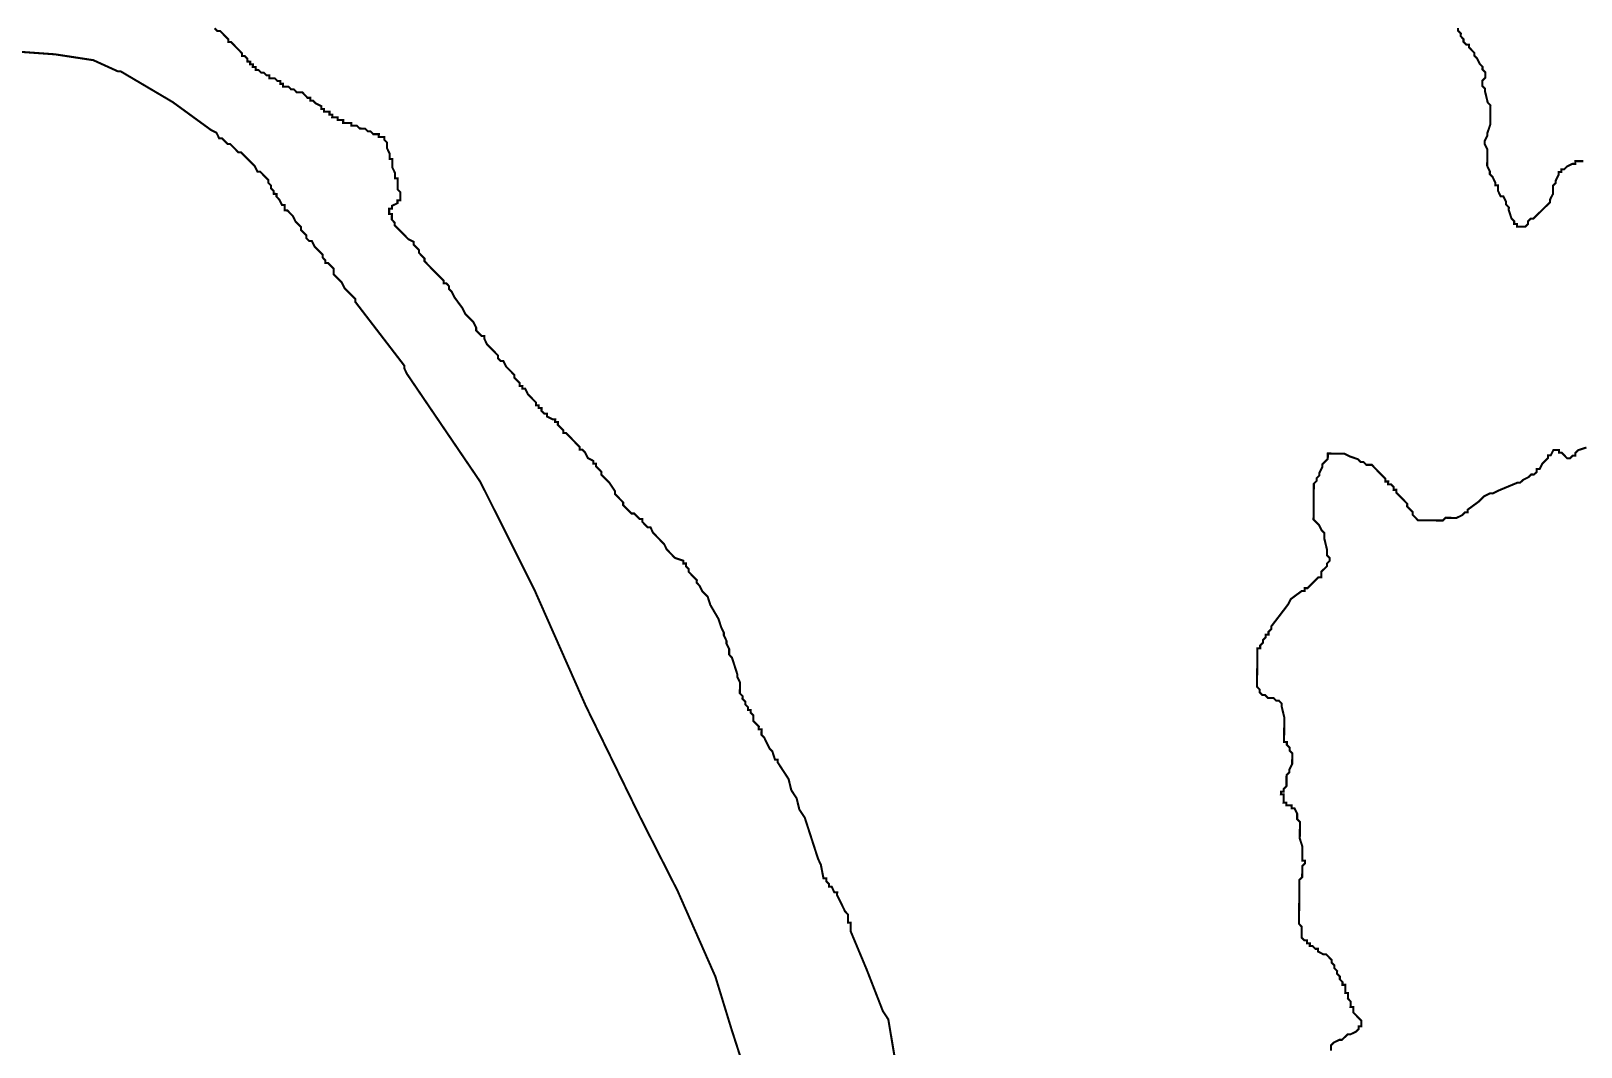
# Model space of a CAD drawing. Header units: metres. Extents: x 290190 to 339802, y 1811045 to 1991312.
# Drawn here: x 316270 to 318539, y 1881566 to 1883053 of the extents above; entities that cross this region are included whole.
import ezdxf

# ---------------------------------------------------------------- set-up
doc = ezdxf.new("R2010")
doc.units = ezdxf.units.M
doc.header["$MEASUREMENT"] = 0
doc.layers.add('HAZARDS LINE', color=1, linetype='Continuous')

msp = doc.modelspace()

# ---------------------------------------------------------------- linework, layer by layer
at = {"layer": 'HAZARDS LINE', "lineweight": 18}
for points in [[(316538.8, 1883056.9, 3.02, 3.02, 0), (316542.8, 1883052.9, 3.02, 3.02, 0), (316546.9, 1883052.8, 3.02, 3.02, 0), (316554.9, 1883044.7, 3.02, 3.02, 0), (316558.8, 1883040.6, 3.02, 3.02, 0), (316558.8, 1883036.6, 3.02, 3.02, 0), (316562.8, 1883036.6, 3.02, 3.02, 0), (316566.8, 1883032.5, 3.02, 3.02, 0), (316574.8, 1883024.4, 3.02, 3.02, 0), (316578.8, 1883020.3, 3.02, 3.02, 0), (316578.8, 1883016.3, 3.02, 3.02, 0), (316582.8, 1883016.3, 3.02, 3.02, 0), (316586.8, 1883012.2, 3.02, 3.02, 0), (316586.8, 1883008.2, 3.02, 3.02, 0), (316590.8, 1883008.1, 3.02, 3.02, 0), (316590.8, 1883004.1, 3.02, 3.02, 0), (316594.8, 1883004.1, 3.02, 3.02, 0), (316594.7, 1883000, 3.02, 3.02, 0), (316598.8, 1883000, 3.02, 3.02, 0), (316598.7, 1882996, 3.02, 3.02, 0), (316602.8, 1882995.9, 3.02, 3.02, 0), (316606.8, 1882991.9, 3.02, 3.02, 0), (316610.8, 1882991.8, 3.02, 3.02, 0), (316614.8, 1882987.8, 3.02, 3.02, 0), (316618.8, 1882987.8, 3.02, 3.02, 0), (316618.8, 1882983.7, 3.02, 3.02, 0), (316626.8, 1882983.7, 3.02, 3.02, 0), (316630.8, 1882979.6, 3.02, 3.02, 0), (316634.8, 1882979.6, 3.02, 3.02, 0), (316634.8, 1882975.5, 3.02, 3.02, 0), (316638.8, 1882975.5, 3.02, 3.02, 0), (316638.8, 1882971.5, 3.02, 3.02, 0), (316646.9, 1882971.4, 3.02, 3.02, 0), (316650.9, 1882967.3, 3.02, 3.02, 0), (316654.9, 1882967.3, 3.02, 3.02, 0), (316658.9, 1882963.2, 3.02, 3.02, 0), (316666.9, 1882963.2, 3.02, 3.02, 0), (316674.9, 1882955, 3.02, 3.02, 0), (316678.9, 1882955, 3.02, 3.02, 0), (316678.9, 1882951, 3.02, 3.02, 0), (316682.9, 1882950.9, 3.02, 3.02, 0), (316686.9, 1882946.9, 3.02, 3.02, 0), (316694.9, 1882942.8, 3.02, 3.02, 0), (316694.9, 1882938.7, 3.02, 3.02, 0), (316698.9, 1882938.7, 3.02, 3.02, 0), (316698.9, 1882934.7, 3.02, 3.02, 0), (316707, 1882934.6, 3.02, 3.02, 0), (316706.9, 1882930.6, 3.02, 3.02, 0), (316711, 1882930.5, 3.02, 3.02, 0), (316710.9, 1882926.5, 3.02, 3.02, 0), (316719, 1882926.5, 3.02, 3.02, 0), (316718.9, 1882922.4, 3.02, 3.02, 0), (316727, 1882922.4, 3.02, 3.02, 0), (316727, 1882918.3, 3.02, 3.02, 0), (316739, 1882918.2, 3.02, 3.02, 0), (316739, 1882914.2, 3.02, 3.02, 0), (316747.1, 1882914.1, 3.02, 3.02, 0), (316751.1, 1882910.1, 3.02, 3.02, 0), (316759.1, 1882910, 3.02, 3.02, 0), (316763.1, 1882905.9, 3.02, 3.02, 0), (316767.1, 1882905.9, 3.02, 3.02, 0), (316771.1, 1882901.8, 3.02, 3.02, 0), (316779.2, 1882901.8, 3.02, 3.02, 0), (316779.1, 1882897.7, 3.02, 3.02, 0), (316787.2, 1882897.7, 3.02, 3.02, 0), (316787.2, 1882893.6, 3.02, 3.02, 0), (316791.2, 1882889.6, 3.02, 3.02, 0), (316791.1, 1882881.5, 3.02, 3.02, 0), (316795, 1882873.4, 3.02, 3.02, 0), (316795, 1882865.4, 3.02, 3.02, 0), (316799, 1882865.3, 3.02, 3.02, 0), (316798.9, 1882853.2, 3.02, 3.02, 0), (316802.9, 1882845.1, 3.02, 3.02, 0), (316802.8, 1882837.1, 3.02, 3.02, 0), (316806.8, 1882837.1, 3.02, 3.02, 0), (316806.7, 1882820.9, 3.02, 3.02, 0), (316810.7, 1882816.9, 3.02, 3.02, 0), (316810.6, 1882804.8, 3.02, 3.02, 0), (316806.5, 1882804.8, 3.02, 3.02, 0), (316806.5, 1882800.8, 3.02, 3.02, 0), (316798.4, 1882796.8, 3.02, 3.02, 0), (316798.4, 1882792.8, 3.02, 3.02, 0), (316794.3, 1882792.9, 3.02, 3.02, 0), (316794.3, 1882784.8, 3.02, 3.02, 0), (316798.3, 1882784.8, 3.02, 3.02, 0), (316798.2, 1882776.7, 3.02, 3.02, 0), (316802.2, 1882772.6, 3.02, 3.02, 0), (316802.2, 1882768.6, 3.02, 3.02, 0), (316806.2, 1882764.5, 3.02, 3.02, 0), (316818.2, 1882752.4, 3.02, 3.02, 0), (316822.2, 1882748.3, 3.02, 3.02, 0), (316830.2, 1882744.2, 3.02, 3.02, 0), (316830.1, 1882740.2, 3.02, 3.02, 0), (316834.1, 1882736.1, 3.02, 3.02, 0), (316838.1, 1882732, 3.02, 3.02, 0), (316838.1, 1882728, 3.02, 3.02, 0), (316846.1, 1882719.9, 3.02, 3.02, 0), (316846, 1882715.9, 3.02, 3.02, 0), (316850, 1882711.8, 3.02, 3.02, 0), (316854, 1882707.7, 3.02, 3.02, 0), (316862, 1882699.6, 3.02, 3.02, 0), (316866, 1882695.5, 3.02, 3.02, 0), (316874, 1882687.4, 3.02, 3.02, 0), (316874, 1882683.4, 3.02, 3.02, 0), (316878, 1882683.4, 3.02, 3.02, 0), (316882, 1882679.3, 3.02, 3.02, 0), (316881.9, 1882675.3, 3.02, 3.02, 0), (316885.9, 1882671.2, 3.02, 3.02, 0), (316889.9, 1882663.1, 3.02, 3.02, 0), (316901.8, 1882646.9, 3.02, 3.02, 0), (316905.8, 1882638.8, 3.02, 3.02, 0), (316909.8, 1882634.7, 3.02, 3.02, 0), (316917.8, 1882626.6, 3.02, 3.02, 0), (316921.7, 1882618.5, 3.02, 3.02, 0), (316921.7, 1882614.5, 3.02, 3.02, 0), (316929.7, 1882606.4, 3.02, 3.02, 0), (316933.7, 1882606.3, 3.02, 3.02, 0), (316933.7, 1882602.3, 3.02, 3.02, 0), (316937.6, 1882594.2, 3.02, 3.02, 0), (316945.6, 1882586.1, 3.02, 3.02, 0), (316953.6, 1882577.9, 3.02, 3.02, 0), (316953.6, 1882573.9, 3.02, 3.02, 0), (316957.6, 1882569.9, 3.02, 3.02, 0), (316961.6, 1882569.8, 3.02, 3.02, 0), (316965.5, 1882561.7, 3.02, 3.02, 0), (316969.5, 1882557.7, 3.02, 3.02, 0), (316973.5, 1882553.6, 3.02, 3.02, 0), (316977.5, 1882549.5, 3.02, 3.02, 0), (316977.5, 1882545.5, 3.02, 3.02, 0), (316985.5, 1882537.4, 3.02, 3.02, 0), (316985.4, 1882533.4, 3.02, 3.02, 0), (316989.5, 1882533.3, 3.02, 3.02, 0), (316989.4, 1882529.3, 3.02, 3.02, 0), (316993.5, 1882529.3, 3.02, 3.02, 0), (316997.4, 1882521.2, 3.02, 3.02, 0), (317005.4, 1882513, 3.02, 3.02, 0), (317009.4, 1882509, 3.02, 3.02, 0), (317009.4, 1882504.9, 3.02, 3.02, 0), (317013.4, 1882504.9, 3.02, 3.02, 0), (317013.3, 1882500.9, 3.02, 3.02, 0), (317017.4, 1882500.8, 3.02, 3.02, 0), (317017.3, 1882496.8, 3.02, 3.02, 0), (317021.3, 1882492.8, 3.02, 3.02, 0), (317025.4, 1882492.7, 3.02, 3.02, 0), (317025.3, 1882488.7, 3.02, 3.02, 0), (317033.3, 1882484.6, 3.02, 3.02, 0), (317037.4, 1882484.6, 3.02, 3.02, 0), (317037.3, 1882480.5, 3.02, 3.02, 0), (317041.4, 1882480.5, 3.02, 3.02, 0), (317041.3, 1882476.5, 3.02, 3.02, 0), (317045.3, 1882472.4, 3.02, 3.02, 0), (317049.3, 1882468.3, 3.02, 3.02, 0), (317049.3, 1882464.3, 3.02, 3.02, 0), (317053.3, 1882464.3, 3.02, 3.02, 0), (317057.3, 1882460.2, 3.02, 3.02, 0), (317061.3, 1882456.2, 3.02, 3.02, 0), (317065.3, 1882452.1, 3.02, 3.02, 0), (317069.3, 1882448, 3.02, 3.02, 0), (317073.3, 1882444, 3.02, 3.02, 0), (317073.2, 1882439.9, 3.02, 3.02, 0), (317077.3, 1882439.9, 3.02, 3.02, 0), (317081.3, 1882435.8, 3.02, 3.02, 0), (317085.2, 1882427.7, 3.02, 3.02, 0), (317093.2, 1882423.6, 3.02, 3.02, 0), (317093.2, 1882419.6, 3.02, 3.02, 0), (317097.2, 1882419.6, 3.02, 3.02, 0), (317097.2, 1882415.6, 3.02, 3.02, 0), (317101.2, 1882411.5, 3.02, 3.02, 0), (317105.2, 1882407.4, 3.02, 3.02, 0), (317105.1, 1882403.4, 3.02, 3.02, 0), (317109.1, 1882399.3, 3.02, 3.02, 0), (317117.1, 1882391.2, 3.02, 3.02, 0), (317125.1, 1882379.1, 3.02, 3.02, 0), (317125, 1882375, 3.02, 3.02, 0), (317129, 1882371, 3.02, 3.02, 0), (317137, 1882362.8, 3.02, 3.02, 0), (317137, 1882358.8, 3.02, 3.02, 0), (317141, 1882354.7, 3.02, 3.02, 0), (317145, 1882350.7, 3.02, 3.02, 0), (317149, 1882346.6, 3.02, 3.02, 0), (317153, 1882346.6, 3.02, 3.02, 0), (317157, 1882342.5, 3.02, 3.02, 0), (317161, 1882338.5, 3.02, 3.02, 0), (317165, 1882338.4, 3.02, 3.02, 0), (317165, 1882334.4, 3.02, 3.02, 0), (317169, 1882330.3, 3.02, 3.02, 0), (317172.9, 1882326.3, 3.02, 3.02, 0), (317177, 1882326.2, 3.02, 3.02, 0), (317180.9, 1882318.1, 3.02, 3.02, 0), (317184.9, 1882314.1, 3.02, 3.02, 0), (317188.9, 1882310, 3.02, 3.02, 0), (317196.9, 1882301.9, 3.02, 3.02, 0), (317200.9, 1882293.8, 3.02, 3.02, 0), (317204.9, 1882289.7, 3.02, 3.02, 0), (317208.8, 1882285.7, 3.02, 3.02, 0), (317212.8, 1882281.6, 3.02, 3.02, 0), (317224.9, 1882277.5, 3.02, 3.02, 0), (317224.9, 1882273.4, 3.02, 3.02, 0), (317228.9, 1882273.4, 3.02, 3.02, 0), (317228.8, 1882269.4, 3.02, 3.02, 0), (317232.8, 1882265.3, 3.02, 3.02, 0), (317232.8, 1882261.3, 3.02, 3.02, 0), (317236.8, 1882257.2, 3.02, 3.02, 0), (317240.8, 1882253.2, 3.02, 3.02, 0), (317244.8, 1882249.1, 3.02, 3.02, 0), (317244.7, 1882245.1, 3.02, 3.02, 0), (317248.7, 1882241, 3.02, 3.02, 0), (317252.7, 1882232.9, 3.02, 3.02, 0), (317260.7, 1882224.8, 3.02, 3.02, 0), (317264.6, 1882212.7, 3.02, 3.02, 0), (317276.5, 1882192.4, 3.02, 3.02, 0), (317280.4, 1882180.3, 3.02, 3.02, 0), (317284.4, 1882172.2, 3.02, 3.02, 0), (317284.4, 1882168.2, 3.02, 3.02, 0), (317288.3, 1882160.1, 3.02, 3.02, 0), (317288.3, 1882156.1, 3.02, 3.02, 0), (317292.2, 1882148, 3.02, 3.02, 0), (317292.2, 1882139.9, 3.02, 3.02, 0), (317296.2, 1882135.8, 3.02, 3.02, 0), (317304, 1882111.6, 3.02, 3.02, 0), (317304, 1882107.6, 3.02, 3.02, 0), (317307.9, 1882099.5, 3.02, 3.02, 0), (317307.8, 1882083.4, 3.02, 3.02, 0), (317311.8, 1882079.3, 3.02, 3.02, 0), (317311.7, 1882075.3, 3.02, 3.02, 0), (317315.7, 1882071.2, 3.02, 3.02, 0), (317315.7, 1882067.2, 3.02, 3.02, 0), (317319.7, 1882063.1, 3.02, 3.02, 0), (317319.7, 1882059.1, 3.02, 3.02, 0), (317323.7, 1882059.1, 3.02, 3.02, 0), (317323.7, 1882055, 3.02, 3.02, 0), (317327.6, 1882051, 3.02, 3.02, 0), (317327.6, 1882042.9, 3.02, 3.02, 0), (317335.6, 1882034.8, 3.02, 3.02, 0), (317335.5, 1882030.8, 3.02, 3.02, 0), (317339.6, 1882030.7, 3.02, 3.02, 0), (317339.5, 1882022.7, 3.02, 3.02, 0), (317343.5, 1882018.6, 3.02, 3.02, 0), (317347.4, 1882010.5, 3.02, 3.02, 0), (317351.4, 1882002.4, 3.02, 3.02, 0), (317355.4, 1881998.4, 3.02, 3.02, 0), (317359.3, 1881986.2, 3.02, 3.02, 0), (317363.3, 1881986.2, 3.02, 3.02, 0), (317363.3, 1881982.2, 3.02, 3.02, 0), (317379.2, 1881957.9, 3.02, 3.02, 0), (317383.1, 1881941.7, 3.02, 3.02, 0), (317391, 1881929.6, 3.02, 3.02, 0), (317394.9, 1881913.4, 3.02, 3.02, 0), (317402.9, 1881901.3, 3.02, 3.02, 0), (317422.5, 1881840.7, 3.02, 3.02, 0), (317426.4, 1881832.6, 3.02, 3.02, 0), (317430.3, 1881812.4, 3.02, 3.02, 0), (317434.3, 1881812.4, 3.02, 3.02, 0), (317434.3, 1881808.3, 3.02, 3.02, 0), (317438.3, 1881804.3, 3.02, 3.02, 0), (317438.3, 1881800.2, 3.02, 3.02, 0), (317442.3, 1881800.2, 3.02, 3.02, 0), (317446.2, 1881792.1, 3.02, 3.02, 0), (317450.3, 1881792.1, 3.02, 3.02, 0), (317450.2, 1881788, 3.02, 3.02, 0), (317454.2, 1881780, 3.02, 3.02, 0), (317458.1, 1881771.9, 3.02, 3.02, 0), (317462.1, 1881763.8, 3.02, 3.02, 0), (317466.1, 1881759.7, 3.02, 3.02, 0), (317466, 1881747.6, 3.02, 3.02, 0), (317470, 1881747.6, 3.02, 3.02, 0), (317469.9, 1881735.5, 3.02, 3.02, 0), (317493.6, 1881678.9, 3.02, 3.02, 0), (317517.2, 1881618.3, 3.02, 3.02, 0), (317525.2, 1881606.1, 3.02, 3.02, 0), (317536.7, 1881537.5, 3.02, 3.02, 0)], [(318543.1, 1882862.3, 3.02, 3.02, 0), (318539.1, 1882862.3, 3.02, 3.02, 0), (318535, 1882862.3, 3.02, 3.02, 0), (318531, 1882862.4, 3.02, 3.02, 0), (318531, 1882858.3, 3.02, 3.02, 0), (318527, 1882858.4, 3.02, 3.02, 0), (318518.9, 1882854.4, 3.02, 3.02, 0), (318514.8, 1882850.4, 3.02, 3.02, 0), (318510.8, 1882850.4, 3.02, 3.02, 0), (318510.7, 1882846.4, 3.02, 3.02, 0), (318506.7, 1882846.5, 3.02, 3.02, 0), (318506.7, 1882842.4, 3.02, 3.02, 0), (318502.6, 1882834.4, 3.02, 3.02, 0), (318502.5, 1882830.4, 3.02, 3.02, 0), (318498.5, 1882826.4, 3.02, 3.02, 0), (318498.4, 1882818.3, 3.02, 3.02, 0), (318498.4, 1882814.3, 3.02, 3.02, 0), (318494.3, 1882806.3, 3.02, 3.02, 0), (318494.2, 1882802.2, 3.02, 3.02, 0), (318490.2, 1882798.3, 3.02, 3.02, 0), (318486.1, 1882794.3, 3.02, 3.02, 0), (318482.1, 1882790.3, 3.02, 3.02, 0), (318473.9, 1882782.3, 3.02, 3.02, 0), (318469.9, 1882778.3, 3.02, 3.02, 0), (318465.8, 1882778.3, 3.02, 3.02, 0), (318461.8, 1882774.3, 3.02, 3.02, 0), (318461.7, 1882770.3, 3.02, 3.02, 0), (318457.7, 1882766.3, 3.02, 3.02, 0), (318453.7, 1882766.3, 3.02, 3.02, 0), (318449.6, 1882766.4, 3.02, 3.02, 0), (318445.6, 1882766.4, 3.02, 3.02, 0), (318445.6, 1882770.4, 3.02, 3.02, 0), (318441.6, 1882770.5, 3.02, 3.02, 0), (318441.6, 1882774.5, 3.02, 3.02, 0), (318437.6, 1882778.6, 3.02, 3.02, 0), (318433.7, 1882790.7, 3.02, 3.02, 0), (318433.8, 1882794.7, 3.02, 3.02, 0), (318429.8, 1882798.8, 3.02, 3.02, 0), (318429.8, 1882802.8, 3.02, 3.02, 0), (318425.8, 1882810.9, 3.02, 3.02, 0), (318421.8, 1882810.9, 3.02, 3.02, 0), (318417.9, 1882819, 3.02, 3.02, 0), (318417.9, 1882823.1, 3.02, 3.02, 0), (318417.9, 1882827.1, 3.02, 3.02, 0), (318413.9, 1882827.1, 3.02, 3.02, 0), (318413.9, 1882831.1, 3.02, 3.02, 0), (318410, 1882839.2, 3.02, 3.02, 0), (318406, 1882843.3, 3.02, 3.02, 0), (318406, 1882847.3, 3.02, 3.02, 0), (318402.1, 1882855.4, 3.02, 3.02, 0), (318402.1, 1882859.4, 3.02, 3.02, 0), (318402.2, 1882867.5, 3.02, 3.02, 0), (318402.2, 1882875.6, 3.02, 3.02, 0), (318402.3, 1882879.6, 3.02, 3.02, 0), (318398.3, 1882887.7, 3.02, 3.02, 0), (318398.3, 1882891.7, 3.02, 3.02, 0), (318402.4, 1882899.7, 3.02, 3.02, 0), (318402.5, 1882903.8, 3.02, 3.02, 0), (318406.6, 1882915.8, 3.02, 3.02, 0), (318406.7, 1882923.9, 3.02, 3.02, 0), (318406.8, 1882931.9, 3.02, 3.02, 0), (318406.8, 1882936, 3.02, 3.02, 0), (318406.8, 1882940, 3.02, 3.02, 0), (318406.9, 1882944, 3.02, 3.02, 0), (318402.9, 1882948.1, 3.02, 3.02, 0), (318399, 1882964.2, 3.02, 3.02, 0), (318399, 1882968.2, 3.02, 3.02, 0), (318395, 1882972.3, 3.02, 3.02, 0), (318395.1, 1882976.3, 3.02, 3.02, 0), (318395.1, 1882980.4, 3.02, 3.02, 0), (318399.2, 1882984.4, 3.02, 3.02, 0), (318399.2, 1882988.4, 3.02, 3.02, 0), (318399.2, 1882992.4, 3.02, 3.02, 0), (318395.2, 1882996.5, 3.02, 3.02, 0), (318395.3, 1883000.5, 3.02, 3.02, 0), (318391.3, 1883004.6, 3.02, 3.02, 0), (318387.3, 1883012.7, 3.02, 3.02, 0), (318383.3, 1883016.7, 3.02, 3.02, 0), (318383.4, 1883020.8, 3.02, 3.02, 0), (318379.4, 1883024.8, 3.02, 3.02, 0), (318375.4, 1883028.9, 3.02, 3.02, 0), (318375.4, 1883032.9, 3.02, 3.02, 0), (318371.4, 1883032.9, 3.02, 3.02, 0), (318367.4, 1883037, 3.02, 3.02, 0), (318367.4, 1883041, 3.02, 3.02, 0), (318363.4, 1883045.1, 3.02, 3.02, 0), (318363.5, 1883049.1, 3.02, 3.02, 0), (318359.5, 1883053.2, 3.02, 3.02, 0), (318359.5, 1883057.2, 3.02, 3.02, 0)], [(317326.8, 1881495, 3.02, 3.02, 0), (317295.5, 1881592, 3.02, 3.02, 0), (317272, 1881668.7, 3.02, 3.02, 0), (317216.7, 1881794.1, 3.02, 3.02, 0), (317161.2, 1881903.4, 3.02, 3.02, 0), (317082.1, 1882065.2, 3.02, 3.02, 0), (317007, 1882235, 3.02, 3.02, 0), (316927.8, 1882392.9, 3.02, 3.02, 0), (316820.4, 1882550.9, 3.02, 3.02, 0), (316816.5, 1882559, 3.02, 3.02, 0), (316816.5, 1882563, 3.02, 3.02, 0), (316744.8, 1882656.3, 3.02, 3.02, 0), (316744.9, 1882660.3, 3.02, 3.02, 0), (316740.9, 1882664.4, 3.02, 3.02, 0), (316736.9, 1882668.5, 3.02, 3.02, 0), (316732.9, 1882672.5, 3.02, 3.02, 0), (316728.9, 1882676.6, 3.02, 3.02, 0), (316724.9, 1882684.7, 3.02, 3.02, 0), (316720.9, 1882688.7, 3.02, 3.02, 0), (316716.9, 1882692.8, 3.02, 3.02, 0), (316712.9, 1882696.9, 3.02, 3.02, 0), (316713, 1882704.9, 3.02, 3.02, 0), (316705, 1882713.1, 3.02, 3.02, 0), (316701, 1882713.1, 3.02, 3.02, 0), (316701, 1882717.1, 3.02, 3.02, 0), (316697, 1882721.2, 3.02, 3.02, 0), (316697.1, 1882725.2, 3.02, 3.02, 0), (316689.1, 1882733.3, 3.02, 3.02, 0), (316685.1, 1882737.4, 3.02, 3.02, 0), (316681.1, 1882745.5, 3.02, 3.02, 0), (316677.1, 1882745.5, 3.02, 3.02, 0), (316673.1, 1882749.6, 3.02, 3.02, 0), (316673.2, 1882753.6, 3.02, 3.02, 0), (316665.2, 1882761.7, 3.02, 3.02, 0), (316665.2, 1882765.8, 3.02, 3.02, 0), (316661.2, 1882769.8, 3.02, 3.02, 0), (316657.2, 1882773.9, 3.02, 3.02, 0), (316653.3, 1882782, 3.02, 3.02, 0), (316645.3, 1882790.1, 3.02, 3.02, 0), (316641.3, 1882790.2, 3.02, 3.02, 0), (316641.3, 1882798.2, 3.02, 3.02, 0), (316637.3, 1882798.2, 3.02, 3.02, 0), (316633.3, 1882806.3, 3.02, 3.02, 0), (316629.3, 1882810.4, 3.02, 3.02, 0), (316629.4, 1882814.4, 3.02, 3.02, 0), (316625.4, 1882814.5, 3.02, 3.02, 0), (316625.4, 1882818.5, 3.02, 3.02, 0), (316621.4, 1882822.6, 3.02, 3.02, 0), (316621.4, 1882826.6, 3.02, 3.02, 0), (316617.4, 1882830.6, 3.02, 3.02, 0), (316617.5, 1882834.7, 3.02, 3.02, 0), (316613.5, 1882838.7, 3.02, 3.02, 0), (316605.5, 1882846.9, 3.02, 3.02, 0), (316601.5, 1882846.9, 3.02, 3.02, 0), (316597.5, 1882855, 3.02, 3.02, 0), (316593.5, 1882859.1, 3.02, 3.02, 0), (316585.5, 1882867.2, 3.02, 3.02, 0), (316581.5, 1882871.2, 3.02, 3.02, 0), (316577.5, 1882875.3, 3.02, 3.02, 0), (316573.5, 1882875.3, 3.02, 3.02, 0), (316565.5, 1882883.5, 3.02, 3.02, 0), (316561.5, 1882887.5, 3.02, 3.02, 0), (316557.5, 1882887.6, 3.02, 3.02, 0), (316549.5, 1882895.7, 3.02, 3.02, 0), (316545.5, 1882895.7, 3.02, 3.02, 0), (316541.5, 1882903.8, 3.02, 3.02, 0), (316533.5, 1882907.9, 3.02, 3.02, 0), (316477.5, 1882948.7, 3.02, 3.02, 0), (316401.3, 1882993.7, 3.02, 3.02, 0), (316397.3, 1882993.7, 3.02, 3.02, 0), (316361.2, 1883010.1, 3.02, 3.02, 0), (316304.9, 1883018.7, 3.02, 3.02, 0), (316240.5, 1883023.3, 3.02, 3.02, 0)], [(318173.3, 1881560.2, 3.02, 3.02, 0), (318173.4, 1881568.2, 3.02, 3.02, 0), (318177.4, 1881572.2, 3.02, 3.02, 0), (318185.5, 1881576.2, 3.02, 3.02, 0), (318189.5, 1881576.2, 3.02, 3.02, 0), (318193.6, 1881580.2, 3.02, 3.02, 0), (318197.7, 1881584.1, 3.02, 3.02, 0), (318201.7, 1881584.1, 3.02, 3.02, 0), (318209.8, 1881588.1, 3.02, 3.02, 0), (318213.8, 1881592.1, 3.02, 3.02, 0), (318213.9, 1881596.1, 3.02, 3.02, 0), (318217.9, 1881596.1, 3.02, 3.02, 0), (318218, 1881604.1, 3.02, 3.02, 0), (318214, 1881608.2, 3.02, 3.02, 0), (318206, 1881616.3, 3.02, 3.02, 0), (318206.1, 1881624.4, 3.02, 3.02, 0), (318202, 1881624.4, 3.02, 3.02, 0), (318202.1, 1881632.4, 3.02, 3.02, 0), (318198.1, 1881636.5, 3.02, 3.02, 0), (318198.2, 1881644.6, 3.02, 3.02, 0), (318194.2, 1881644.6, 3.02, 3.02, 0), (318194.3, 1881656.7, 3.02, 3.02, 0), (318190.2, 1881656.7, 3.02, 3.02, 0), (318190.3, 1881660.8, 3.02, 3.02, 0), (318186.3, 1881664.8, 3.02, 3.02, 0), (318186.3, 1881668.8, 3.02, 3.02, 0), (318182.3, 1881672.9, 3.02, 3.02, 0), (318182.4, 1881676.9, 3.02, 3.02, 0), (318178.4, 1881681, 3.02, 3.02, 0), (318178.4, 1881685, 3.02, 3.02, 0), (318174.4, 1881689.1, 3.02, 3.02, 0), (318174.4, 1881693.1, 3.02, 3.02, 0), (318166.5, 1881701.2, 3.02, 3.02, 0), (318162.4, 1881701.3, 3.02, 3.02, 0), (318154.4, 1881705.4, 3.02, 3.02, 0), (318154.4, 1881709.4, 3.02, 3.02, 0), (318150.4, 1881709.4, 3.02, 3.02, 0), (318146.4, 1881713.5, 3.02, 3.02, 0), (318142.4, 1881713.5, 3.02, 3.02, 0), (318142.4, 1881717.6, 3.02, 3.02, 0), (318138.4, 1881717.6, 3.02, 3.02, 0), (318138.4, 1881721.6, 3.02, 3.02, 0), (318134.4, 1881721.7, 3.02, 3.02, 0), (318130.4, 1881725.7, 3.02, 3.02, 0), (318130.6, 1881741.8, 3.02, 3.02, 0), (318126.6, 1881745.9, 3.02, 3.02, 0), (318127.1, 1881810.4, 3.02, 3.02, 0), (318131.2, 1881814.4, 3.02, 3.02, 0), (318131.3, 1881830.5, 3.02, 3.02, 0), (318135.4, 1881834.5, 3.02, 3.02, 0), (318135.4, 1881838.5, 3.02, 3.02, 0), (318131.4, 1881838.5, 3.02, 3.02, 0), (318131.6, 1881858.7, 3.02, 3.02, 0), (318127.7, 1881870.8, 3.02, 3.02, 0), (318127.9, 1881895, 3.02, 3.02, 0), (318123.9, 1881899, 3.02, 3.02, 0), (318123.9, 1881907.1, 3.02, 3.02, 0), (318120, 1881915.2, 3.02, 3.02, 0), (318116, 1881915.2, 3.02, 3.02, 0), (318116, 1881919.2, 3.02, 3.02, 0), (318107.9, 1881919.3, 3.02, 3.02, 0), (318108, 1881923.3, 3.02, 3.02, 0), (318103.9, 1881923.4, 3.02, 3.02, 0), (318104, 1881935.5, 3.02, 3.02, 0), (318100, 1881935.5, 3.02, 3.02, 0), (318100.1, 1881939.5, 3.02, 3.02, 0), (318104.1, 1881939.5, 3.02, 3.02, 0), (318104.1, 1881943.5, 3.02, 3.02, 0), (318108.2, 1881947.5, 3.02, 3.02, 0), (318108.3, 1881963.6, 3.02, 3.02, 0), (318112.4, 1881967.6, 3.02, 3.02, 0), (318112.4, 1881971.6, 3.02, 3.02, 0), (318116.5, 1881979.7, 3.02, 3.02, 0), (318116.7, 1881995.8, 3.02, 3.02, 0), (318112.7, 1881999.8, 3.02, 3.02, 0), (318112.7, 1882003.9, 3.02, 3.02, 0), (318108.7, 1882007.9, 3.02, 3.02, 0), (318108.7, 1882012, 3.02, 3.02, 0), (318104.7, 1882012, 3.02, 3.02, 0), (318105, 1882048.2, 3.02, 3.02, 0), (318101.1, 1882064.4, 3.02, 3.02, 0), (318101.2, 1882068.4, 3.02, 3.02, 0), (318097.2, 1882072.5, 3.02, 3.02, 0), (318093.2, 1882072.5, 3.02, 3.02, 0), (318089.2, 1882076.6, 3.02, 3.02, 0), (318081.1, 1882076.7, 3.02, 3.02, 0), (318077.1, 1882080.7, 3.02, 3.02, 0), (318073.1, 1882080.8, 3.02, 3.02, 0), (318069.1, 1882084.8, 3.02, 3.02, 0), (318069.1, 1882088.8, 3.02, 3.02, 0), (318065.1, 1882092.9, 3.02, 3.02, 0), (318065.6, 1882149.3, 3.02, 3.02, 0), (318069.7, 1882149.3, 3.02, 3.02, 0), (318069.7, 1882153.3, 3.02, 3.02, 0), (318073.8, 1882157.3, 3.02, 3.02, 0), (318073.8, 1882161.3, 3.02, 3.02, 0), (318077.9, 1882165.3, 3.02, 3.02, 0), (318077.9, 1882169.3, 3.02, 3.02, 0), (318081.9, 1882169.3, 3.02, 3.02, 0), (318081.9, 1882173.3, 3.02, 3.02, 0), (318086, 1882177.3, 3.02, 3.02, 0), (318086, 1882181.4, 3.02, 3.02, 0), (318098.3, 1882197.4, 3.02, 3.02, 0), (318110.5, 1882213.4, 3.02, 3.02, 0), (318114.6, 1882221.4, 3.02, 3.02, 0), (318130.8, 1882233.3, 3.02, 3.02, 0), (318134.8, 1882233.3, 3.02, 3.02, 0), (318134.9, 1882237.3, 3.02, 3.02, 0), (318138.9, 1882237.3, 3.02, 3.02, 0), (318143, 1882241.3, 3.02, 3.02, 0), (318147, 1882245.3, 3.02, 3.02, 0), (318151.1, 1882249.3, 3.02, 3.02, 0), (318155.1, 1882253.3, 3.02, 3.02, 0), (318159.2, 1882253.2, 3.02, 3.02, 0), (318159.2, 1882261.3, 3.02, 3.02, 0), (318167.4, 1882269.3, 3.02, 3.02, 0), (318167.4, 1882273.3, 3.02, 3.02, 0), (318171.5, 1882277.3, 3.02, 3.02, 0), (318171.5, 1882281.3, 3.02, 3.02, 0), (318167.5, 1882285.4, 3.02, 3.02, 0), (318167.6, 1882293.4, 3.02, 3.02, 0), (318163.7, 1882309.6, 3.02, 3.02, 0), (318163.8, 1882317.7, 3.02, 3.02, 0), (318159.8, 1882321.7, 3.02, 3.02, 0), (318155.8, 1882329.8, 3.02, 3.02, 0), (318151.8, 1882333.9, 3.02, 3.02, 0), (318147.8, 1882337.9, 3.02, 3.02, 0), (318148.3, 1882390.3, 3.02, 3.02, 0), (318152.3, 1882394.3, 3.02, 3.02, 0), (318152.4, 1882398.3, 3.02, 3.02, 0), (318156.4, 1882402.3, 3.02, 3.02, 0), (318156.5, 1882406.3, 3.02, 3.02, 0), (318160.6, 1882414.4, 3.02, 3.02, 0), (318160.6, 1882418.4, 3.02, 3.02, 0), (318164.7, 1882422.4, 3.02, 3.02, 0), (318168.7, 1882426.4, 3.02, 3.02, 0), (318168.8, 1882434.4, 3.02, 3.02, 0), (318193, 1882434.2, 3.02, 3.02, 0), (318201, 1882430.1, 3.02, 3.02, 0), (318213, 1882426, 3.02, 3.02, 0), (318217, 1882421.9, 3.02, 3.02, 0), (318221.1, 1882421.9, 3.02, 3.02, 0), (318225.1, 1882417.8, 3.02, 3.02, 0), (318233.1, 1882417.8, 3.02, 3.02, 0), (318241.1, 1882409.6, 3.02, 3.02, 0), (318245.1, 1882405.6, 3.02, 3.02, 0), (318249.1, 1882401.5, 3.02, 3.02, 0), (318253.1, 1882397.5, 3.02, 3.02, 0), (318253, 1882393.4, 3.02, 3.02, 0), (318257.1, 1882393.4, 3.02, 3.02, 0), (318257, 1882389.4, 3.02, 3.02, 0), (318261.1, 1882389.3, 3.02, 3.02, 0), (318265.1, 1882385.3, 3.02, 3.02, 0), (318265, 1882381.2, 3.02, 3.02, 0), (318269, 1882381.2, 3.02, 3.02, 0), (318269, 1882377.2, 3.02, 3.02, 0), (318273, 1882373.1, 3.02, 3.02, 0), (318285, 1882360.9, 3.02, 3.02, 0), (318284.9, 1882356.9, 3.02, 3.02, 0), (318292.9, 1882348.8, 3.02, 3.02, 0), (318292.9, 1882344.7, 3.02, 3.02, 0), (318296.9, 1882340.7, 3.02, 3.02, 0), (318300.9, 1882336.6, 3.02, 3.02, 0), (318337.1, 1882336.3, 3.02, 3.02, 0), (318341.2, 1882340.3, 3.02, 3.02, 0), (318357.3, 1882340.1, 3.02, 3.02, 0), (318365.4, 1882344.1, 3.02, 3.02, 0), (318369.5, 1882348.1, 3.02, 3.02, 0), (318373.5, 1882348.1, 3.02, 3.02, 0), (318373.5, 1882352.1, 3.02, 3.02, 0), (318389.7, 1882364, 3.02, 3.02, 0), (318393.8, 1882368, 3.02, 3.02, 0), (318397.9, 1882372, 3.02, 3.02, 0), (318406, 1882376, 3.02, 3.02, 0), (318410, 1882375.9, 3.02, 3.02, 0), (318418.1, 1882379.9, 3.02, 3.02, 0), (318446.4, 1882391.7, 3.02, 3.02, 0), (318450.4, 1882391.7, 3.02, 3.02, 0), (318454.5, 1882395.7, 3.02, 3.02, 0), (318462.5, 1882399.7, 3.02, 3.02, 0), (318466.6, 1882403.7, 3.02, 3.02, 0), (318470.6, 1882403.6, 3.02, 3.02, 0), (318474.7, 1882407.6, 3.02, 3.02, 0), (318474.7, 1882411.6, 3.02, 3.02, 0), (318478.8, 1882411.6, 3.02, 3.02, 0), (318482.9, 1882419.6, 3.02, 3.02, 0), (318486.9, 1882423.6, 3.02, 3.02, 0), (318491, 1882427.6, 3.02, 3.02, 0), (318491, 1882431.6, 3.02, 3.02, 0), (318495.1, 1882431.6, 3.02, 3.02, 0), (318499.1, 1882439.6, 3.02, 3.02, 0), (318507.2, 1882439.6, 3.02, 3.02, 0), (318507.2, 1882435.5, 3.02, 3.02, 0), (318511.2, 1882435.5, 3.02, 3.02, 0), (318515.2, 1882431.4, 3.02, 3.02, 0), (318519.2, 1882427.4, 3.02, 3.02, 0), (318523.2, 1882427.3, 3.02, 3.02, 0), (318527.3, 1882431.3, 3.02, 3.02, 0), (318531.3, 1882431.3, 3.02, 3.02, 0), (318531.3, 1882435.3, 3.02, 3.02, 0), (318535.4, 1882439.3, 3.02, 3.02, 0), (318547.5, 1882443.2, 3.02, 3.02, 0)]]:
    msp.add_lwpolyline(points, format="xyseb", dxfattribs=at)

doc.saveas('drawing.dxf')
